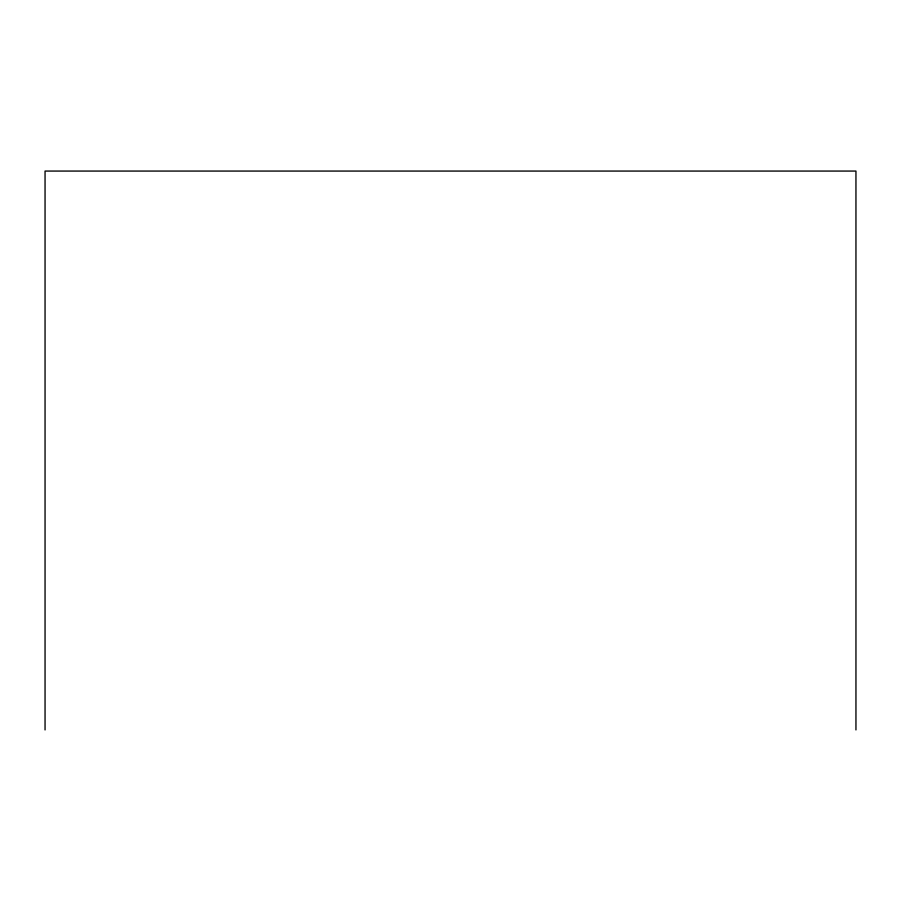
<?xml version="1.0" encoding="UTF-8"?>
<svg xmlns="http://www.w3.org/2000/svg" width="901" height="901" viewBox="0 0 901 901"><rect width="100%" height="100%" fill="white"/><g stroke="black" fill="none" stroke-linecap="round" stroke-linejoin="round"><path stroke-width="1.35" d="M855.95 729.934L855.95 171.066L45.05 171.066L45.05 729.934"/></g></svg>
